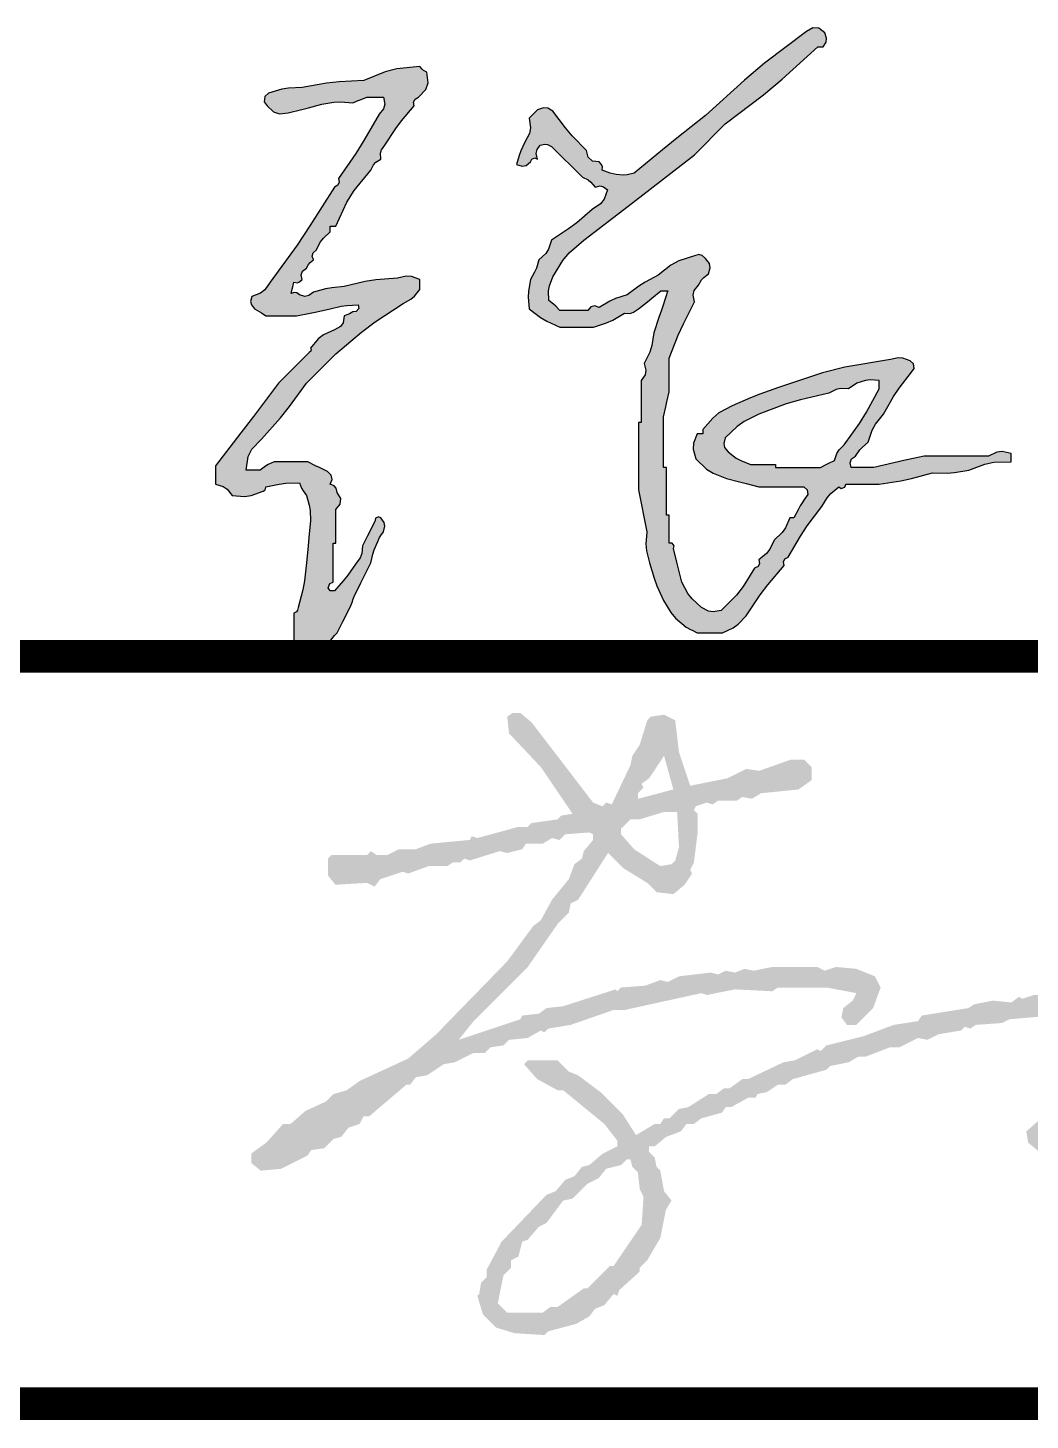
# Model space of a CAD drawing. Extents: x 1247970 to 1725648, y 860327 to 1277876.
# Drawn here: x 1380765 to 1381839, y 1124102 to 1125592 of the extents above; entities that cross this region are included whole.
import ezdxf

# ---------------------------------------------------------------- set-up
doc = ezdxf.new("R2010")
doc.units = 0
doc.header["$LTSCALE"] = 1000
doc.header["$MEASUREMENT"] = 0
doc.layers.get('0').update_dxf_attribs({"color": 254})
doc.layers.add('图框', color=140, linetype='Continuous')
doc.layers.add('电子签名-唐浩然', color=7, linetype='Continuous')

# ---------------------------------------------------------------- blocks, each defined once
blk = doc.blocks.new('A$C6F8E5CEB')
h = blk.add_hatch(color=256)
h.dxf.hatch_style = 1
h.paths.add_polyline_path([(1.3545, -0.884), (1.3726, -0.8528), (1.3827, -0.8377), (1.4045, -0.809), (1.4092, -0.8024), (1.4082, -0.7942), (1.402, -0.789), (1.3888, -0.7843), (1.3808, -0.7837), (1.367, -0.7865), (1.2857, -0.8005), (1.2453, -0.8106), (1.1669, -0.8365), (1.1336, -0.8485), (1.117, -0.855), (1.0844, -0.869), (1.0607, -0.8819), (1.0495, -0.891), (1.0319, -0.9115), (1.0319, -0.9145), (1.0319, -0.916), (1.0319, -0.919), (1.0279, -0.919), (1.0259, -0.919), (1.0219, -0.919), (1.0155, -0.9358), (1.0149, -0.9466), (1.0194, -0.964), (1.0382, -0.9821), (1.0501, -0.9896), (1.0744, -0.999), (1.0975, -1.0048), (1.109, -1.0078), (1.1319, -1.014), (1.1639, -1.014), (1.18, -1.014), (1.212, -1.014), (1.2181, -1.0192), (1.2192, -1.0275), (1.2145, -1.034), (1.2059, -1.0477), (1.2019, -1.0547), (1.1945, -1.069), (1.1915, -1.069), (1.19, -1.069), (1.187, -1.069), (1.1793, -1.0869), (1.1733, -1.0955), (1.1594, -1.109), (1.1516, -1.125), (1.1456, -1.1326), (1.1319, -1.1441), (1.1331, -1.1507), (1.1304, -1.156), (1.1244, -1.1591), (1.1042, -1.1917), (1.0918, -1.2071), (1.0644, -1.2341), (1.0505, -1.2366), (1.0421, -1.2354), (1.0294, -1.2291), (1.0126, -1.2136), (1.0052, -1.2041), (0.9944, -1.1841), (0.9884, -1.1601), (0.9854, -1.1481), (0.9794, -1.124), (0.9808, -1.1192), (0.9769, -1.1141), (0.9719, -1.114), (0.9719, -1.094), (0.9719, -1.084), (0.9719, -1.064), (0.9699, -1.064), (0.9689, -1.064), (0.9669, -1.064), (0.9669, -1.03), (0.9669, -1.013), (0.9669, -0.979), (0.9649, -0.979), (0.9639, -0.979), (0.9619, -0.979), (0.9619, -0.943), (0.9619, -0.925), (0.9619, -0.889), (0.9659, -0.871), (0.9679, -0.862), (0.9719, -0.844), (0.9719, -0.82), (0.9719, -0.808), (0.9719, -0.784), (0.9881, -0.7432), (0.9971, -0.7231), (1.0169, -0.6839), (1.0146, -0.6718), (1.0167, -0.6636), (1.0244, -0.6539), (1.0296, -0.6446), (1.0334, -0.6403), (1.0419, -0.6339), (1.045, -0.6232), (1.0436, -0.6154), (1.0369, -0.6064), (1.0307, -0.601), (1.0249, -0.5995), (1.0169, -0.6014), (0.9888, -0.6106), (0.975, -0.618), (0.9519, -0.6364), (0.9289, -0.6488), (0.9178, -0.6558), (0.8969, -0.6714), (0.8759, -0.6779), (0.8656, -0.6826), (0.8469, -0.6939), (0.8392, -0.6908), (0.8321, -0.6926), (0.8269, -0.6989), (0.8069, -0.6989), (0.7969, -0.6989), (0.7768, -0.6989), (0.7693, -0.6915), (0.7653, -0.6879), (0.7568, -0.6814), (0.7565, -0.6642), (0.7581, -0.655), (0.7643, -0.6389), (0.7818, -0.6097), (0.7934, -0.596), (0.8194, -0.5739), (0.8985, -0.5131), (0.938, -0.4826), (1.0169, -0.4214), (1.0389, -0.3994), (1.0499, -0.3884), (1.0719, -0.3664), (1.1403, -0.3143), (1.1735, -0.2867), (1.237, -0.2288), (1.241, -0.2288), (1.243, -0.2288), (1.247, -0.2288), (1.2521, -0.2202), (1.2528, -0.2133), (1.2495, -0.2038), (1.2393, -0.1956), (1.2283, -0.1948), (1.217, -0.2013), (1.1423, -0.258), (1.1061, -0.2881), (1.0369, -0.3513), (0.9855, -0.3919), (0.96, -0.4124), (0.9094, -0.4539), (0.8968, -0.4572), (0.8898, -0.4578), (0.8769, -0.4564), (0.8667, -0.4542), (0.8616, -0.4526), (0.8519, -0.4489), (0.8526, -0.4426), (0.8512, -0.4385), (0.8469, -0.4339), (0.8349, -0.4325), (0.8271, -0.4256), (0.8244, -0.4139), (0.7988, -0.3873), (0.7867, -0.3732), (0.7643, -0.3438), (0.7549, -0.3381), (0.7472, -0.3374), (0.7368, -0.3413), (0.7308, -0.3473), (0.7278, -0.3503), (0.7218, -0.3563), (0.7242, -0.3735), (0.7224, -0.3836), (0.7143, -0.3989), (0.7071, -0.4144), (0.7041, -0.4225), (0.6993, -0.4389), (0.7092, -0.4416), (0.7163, -0.4402), (0.7243, -0.4339), (0.7266, -0.429), (0.7318, -0.4269), (0.7368, -0.4289), (0.7345, -0.4189), (0.7359, -0.4121), (0.7418, -0.4039), (0.7498, -0.4024), (0.7545, -0.403), (0.7618, -0.4064), (0.7839, -0.4284), (0.7949, -0.4394), (0.8169, -0.4614), (0.8272, -0.4662), (0.8322, -0.47), (0.8394, -0.4789), (0.8484, -0.4769), (0.8545, -0.4783), (0.8619, -0.4839), (0.8556, -0.5005), (0.8491, -0.5088), (0.8344, -0.5189), (0.8067, -0.5426), (0.7921, -0.5537), (0.7618, -0.5739), (0.7564, -0.5897), (0.7514, -0.5975), (0.7393, -0.6089), (0.7347, -0.6234), (0.7316, -0.6305), (0.7243, -0.6439), (0.7205, -0.6646), (0.7199, -0.6755), (0.7218, -0.6964), (0.7423, -0.7117), (0.7536, -0.7184), (0.7768, -0.7289), (0.8009, -0.7289), (0.8129, -0.7289), (0.8369, -0.7289), (0.8598, -0.7213), (0.871, -0.7162), (0.8919, -0.7039), (0.9023, -0.7043), (0.9083, -0.7024), (0.9169, -0.6964), (0.9329, -0.6834), (0.9409, -0.6769), (0.9569, -0.6639), (0.9619, -0.6639), (0.9644, -0.6639), (0.9694, -0.6639), (0.9684, -0.6669), (0.9679, -0.6684), (0.9669, -0.6714), (0.9579, -0.6984), (0.9534, -0.7119), (0.9444, -0.7389), (0.9407, -0.7617), (0.9371, -0.7732), (0.9269, -0.794), (0.9304, -0.8056), (0.929, -0.8141), (0.9219, -0.824), (0.9219, -0.854), (0.9219, -0.869), (0.9219, -0.899), (0.9199, -0.899), (0.9189, -0.899), (0.9169, -0.899), (0.9169, -0.947), (0.9169, -0.971), (0.9169, -1.019), (0.9228, -1.0491), (0.9258, -1.0641), (0.9319, -1.094), (0.9302, -1.1161), (0.9313, -1.1277), (0.9369, -1.1491), (0.9449, -1.1767), (0.9499, -1.1904), (0.9619, -1.2166), (0.9745, -1.238), (0.983, -1.248), (1.0019, -1.2641), (1.0099, -1.2681), (1.0139, -1.2701), (1.0219, -1.2741), (1.0399, -1.2741), (1.0489, -1.2741), (1.0669, -1.2741), (1.0858, -1.2653), (1.0948, -1.2589), (1.1094, -1.2441), (1.1343, -1.2065), (1.1479, -1.1884), (1.177, -1.1541), (1.1758, -1.1474), (1.1785, -1.1421), (1.1845, -1.139), (1.2062, -1.1016), (1.2183, -1.0835), (1.2445, -1.049), (1.254, -1.0333), (1.2604, -1.0259), (1.2745, -1.014), (1.279, -1.0169), (1.2857, -1.0142), (1.287, -1.009), (1.311, -1.009), (1.323, -1.009), (1.347, -1.009), (1.3853, -1.0028), (1.4044, -0.9987), (1.442, -0.989), (1.4681, -0.9893), (1.4813, -0.9883), (1.507, -0.984), (1.5356, -0.9731), (1.5515, -0.97), (1.5821, -0.969), (1.5821, -0.963), (1.5821, -0.96), (1.5821, -0.954), (1.5662, -0.9508), (1.5566, -0.952), (1.542, -0.959), (1.496, -0.959), (1.473, -0.959), (1.427, -0.959), (1.391, -0.9668), (1.373, -0.9708), (1.337, -0.979), (1.321, -0.979), (1.313, -0.979), (1.297, -0.979), (1.2949, -0.9707), (1.2975, -0.9639), (1.3045, -0.959), (1.3121, -0.9479), (1.3167, -0.9427), (1.327, -0.934), (1.3345, -0.9124), (1.3403, -0.9019)])
h.paths.add_polyline_path([(1.0931, -0.9061), (1.1056, -0.8972), (1.1319, -0.884), (1.1809, -0.8659), (1.2061, -0.8584), (1.257, -0.8465), (1.2697, -0.84), (1.2777, -0.8383), (1.292, -0.839), (1.298, -0.835), (1.301, -0.833), (1.307, -0.829), (1.3224, -0.8241), (1.3309, -0.823), (1.347, -0.824), (1.347, -0.83), (1.347, -0.833), (1.347, -0.839), (1.3244, -0.8804), (1.3118, -0.9006), (1.2845, -0.939), (1.2751, -0.948), (1.2712, -0.9542), (1.267, -0.9665), (1.257, -0.9715), (1.252, -0.974), (1.242, -0.979), (1.21, -0.979), (1.194, -0.979), (1.1619, -0.979), (1.1619, -0.977), (1.1619, -0.976), (1.1619, -0.974), (1.1439, -0.974), (1.1349, -0.974), (1.1169, -0.974), (1.1, -0.967), (1.0917, -0.9624), (1.0769, -0.9515), (1.0707, -0.9434), (1.0693, -0.9364), (1.0719, -0.9265)], flags=16)
h = blk.add_hatch(color=256)
h.dxf.hatch_style = 1
h.paths.add_polyline_path([(0.3197, -1.3064), (0.3342, -1.3091), (0.3529, -1.3018), (0.3621, -1.2949), (0.3742, -1.2791), (0.3762, -1.2771), (0.3772, -1.2761), (0.3792, -1.2741), (0.3892, -1.2541), (0.3943, -1.2441), (0.4043, -1.2241), (0.4063, -1.2181), (0.4073, -1.2151), (0.4093, -1.2091), (0.4213, -1.1851), (0.4273, -1.1731), (0.4393, -1.1491), (0.4427, -1.1336), (0.4452, -1.1259), (0.4518, -1.1115), (0.4547, -1.104), (0.4568, -1.1004), (0.4618, -1.094), (0.4641, -1.0841), (0.4628, -1.0773), (0.4568, -1.069), (0.4527, -1.0671), (0.4477, -1.0697), (0.4468, -1.074), (0.4378, -1.092), (0.4333, -1.101), (0.4243, -1.119), (0.4229, -1.1329), (0.4201, -1.1404), (0.4118, -1.1516), (0.3979, -1.1714), (0.3904, -1.181), (0.3742, -1.1991), (0.3712, -1.1991), (0.3697, -1.1991), (0.3667, -1.1991), (0.3633, -1.1938), (0.3658, -1.1862), (0.3717, -1.1841), (0.3717, -1.1561), (0.3717, -1.1421), (0.3717, -1.114), (0.3737, -1.114), (0.3747, -1.114), (0.3767, -1.114), (0.3767, -1.09), (0.3767, -1.078), (0.3767, -1.054), (0.3846, -1.0449), (0.3855, -1.0343), (0.3792, -1.024), (0.3774, -1.0164), (0.3739, -1.0122), (0.3667, -1.009), (0.37, -1.0004), (0.3684, -0.9929), (0.3617, -0.9865), (0.3477, -0.9795), (0.3407, -0.976), (0.3267, -0.969), (0.3027, -0.969), (0.2907, -0.969), (0.2667, -0.969), (0.2562, -0.9741), (0.2511, -0.9771), (0.2417, -0.984), (0.2317, -0.984), (0.2267, -0.984), (0.2167, -0.984), (0.2203, -0.9597), (0.2269, -0.9465), (0.2442, -0.929), (0.278, -0.8905), (0.2941, -0.8704), (0.3242, -0.829), (0.3452, -0.808), (0.3557, -0.7975), (0.3767, -0.7765), (0.4226, -0.7377), (0.4468, -0.7196), (0.4968, -0.6864), (0.5105, -0.679), (0.517, -0.6736), (0.5268, -0.6614), (0.5268, -0.6544), (0.5268, -0.6509), (0.5268, -0.6439), (0.5116, -0.6387), (0.5025, -0.6381), (0.4868, -0.6414), (0.4484, -0.6445), (0.4292, -0.6475), (0.3918, -0.6564), (0.3695, -0.6588), (0.3584, -0.6608), (0.3367, -0.6664), (0.3286, -0.6725), (0.3216, -0.6739), (0.3117, -0.6714), (0.3068, -0.6679), (0.3025, -0.6671), (0.2967, -0.6689), (0.2987, -0.6609), (0.2997, -0.6569), (0.3017, -0.6489), (0.308, -0.6496), (0.3121, -0.6483), (0.3167, -0.6439), (0.3146, -0.6356), (0.3172, -0.6288), (0.3242, -0.6239), (0.3279, -0.617), (0.3306, -0.6138), (0.3367, -0.6089), (0.3343, -0.602), (0.3361, -0.596), (0.3417, -0.5914), (0.3492, -0.5768), (0.3545, -0.5699), (0.3667, -0.5589), (0.3667, -0.5549), (0.3667, -0.5529), (0.3667, -0.5489), (0.3707, -0.5489), (0.3727, -0.5489), (0.3767, -0.5489), (0.3962, -0.5059), (0.4092, -0.4852), (0.4393, -0.4489), (0.444, -0.4394), (0.448, -0.4348), (0.4568, -0.4289), (0.4564, -0.4184), (0.4583, -0.4124), (0.4643, -0.4039), (0.4836, -0.3747), (0.4942, -0.3606), (0.5168, -0.3338), (0.5156, -0.3272), (0.5183, -0.3219), (0.5243, -0.3188), (0.5372, -0.305), (0.5413, -0.2927), (0.5393, -0.2738), (0.5335, -0.2711), (0.5307, -0.2689), (0.5268, -0.2638), (0.4858, -0.2683), (0.465, -0.2735), (0.4268, -0.2888), (0.3825, -0.2911), (0.3603, -0.2936), (0.3167, -0.3013), (0.2924, -0.3024), (0.2801, -0.3045), (0.2567, -0.3113), (0.2497, -0.3171), (0.2487, -0.3267), (0.2542, -0.3338), (0.2655, -0.345), (0.2761, -0.3485), (0.2917, -0.3463), (0.3158, -0.3405), (0.3278, -0.3375), (0.3517, -0.3313), (0.3734, -0.3274), (0.3848, -0.3269), (0.4068, -0.3288), (0.4168, -0.3248), (0.4218, -0.3228), (0.4318, -0.3188), (0.4438, -0.3188), (0.4498, -0.3188), (0.4618, -0.3188), (0.4641, -0.331), (0.462, -0.3392), (0.4543, -0.3488), (0.4267, -0.3958), (0.4122, -0.4188), (0.3817, -0.4639), (0.3829, -0.4705), (0.3802, -0.4758), (0.3742, -0.4789), (0.3304, -0.5483), (0.3074, -0.5824), (0.2592, -0.6489), (0.2499, -0.6624), (0.2422, -0.6684), (0.2267, -0.6739), (0.2245, -0.6829), (0.2259, -0.6893), (0.2317, -0.6964), (0.2401, -0.7007), (0.2442, -0.7032), (0.2517, -0.7089), (0.2737, -0.7089), (0.2847, -0.7089), (0.3067, -0.7089), (0.3307, -0.7039), (0.3427, -0.7014), (0.3667, -0.6964), (0.3864, -0.6917), (0.3966, -0.6901), (0.4168, -0.6889), (0.4175, -0.6953), (0.4131, -0.7008), (0.4068, -0.7014), (0.401, -0.7049), (0.398, -0.7064), (0.3918, -0.7089), (0.3897, -0.721), (0.3848, -0.7279), (0.3742, -0.7339), (0.3546, -0.7426), (0.3452, -0.7498), (0.3317, -0.7665), (0.3326, -0.7695), (0.3318, -0.772), (0.3292, -0.774), (0.3072, -0.796), (0.2962, -0.807), (0.2742, -0.829), (0.2295, -0.8882), (0.207, -0.9177), (0.1617, -0.9765), (0.1617, -0.9895), (0.1617, -0.996), (0.1617, -1.009), (0.1756, -1.0129), (0.1828, -1.0177), (0.1917, -1.029), (0.2138, -1.0307), (0.2258, -1.029), (0.2467, -1.0215), (0.2498, -1.0197), (0.2512, -1.0176), (0.2517, -1.014), (0.2754, -1.0089), (0.2876, -1.0074), (0.3117, -1.0065), (0.3156, -1.016), (0.3182, -1.0207), (0.3242, -1.029), (0.3291, -1.0466), (0.3307, -1.0558), (0.3317, -1.074), (0.3287, -1.104), (0.3272, -1.119), (0.3242, -1.1491), (0.3206, -1.1814), (0.3176, -1.1976), (0.3092, -1.2291), (0.3083, -1.234), (0.3062, -1.2368), (0.3017, -1.2391), (0.3017, -1.2601), (0.3017, -1.2706), (0.3017, -1.2916), (0.312, -1.3022)])
for p, q in [((1.2283, -0.1948), (1.217, -0.2013)), ((1.2393, -0.1956), (1.2283, -0.1948)), ((1.2495, -0.2038), (1.2393, -0.1956)), ((1.217, -0.2013), (1.1423, -0.258)), ((1.247, -0.2288), (1.2521, -0.2202)), ((1.2528, -0.2133), (1.2495, -0.2038)), ((1.2521, -0.2202), (1.2528, -0.2133)), ((1.1735, -0.2867), (1.237, -0.2288)), ((1.237, -0.2288), (1.241, -0.2288)), ((1.241, -0.2288), (1.243, -0.2288)), ((1.243, -0.2288), (1.247, -0.2288)), ((0.4858, -0.2683), (0.465, -0.2735)), ((0.5268, -0.2638), (0.4858, -0.2683)), ((0.5307, -0.2689), (0.5268, -0.2638)), ((0.5335, -0.2711), (0.5307, -0.2689)), ((0.5393, -0.2738), (0.5335, -0.2711)), ((1.1423, -0.258), (1.1061, -0.2881)), ((0.3603, -0.2936), (0.3167, -0.3013)), ((0.3825, -0.2911), (0.3603, -0.2936)), ((0.4268, -0.2888), (0.3825, -0.2911)), ((0.465, -0.2735), (0.4268, -0.2888)), ((0.5372, -0.305), (0.5413, -0.2927)), ((0.5413, -0.2927), (0.5393, -0.2738)), ((1.1061, -0.2881), (1.0369, -0.3513)), ((1.1403, -0.3143), (1.1735, -0.2867)), ((0.2497, -0.3171), (0.2487, -0.3267)), ((0.2567, -0.3113), (0.2497, -0.3171)), ((0.2801, -0.3045), (0.2567, -0.3113)), ((0.2924, -0.3024), (0.2801, -0.3045)), ((0.3167, -0.3013), (0.2924, -0.3024)), ((0.4168, -0.3248), (0.4218, -0.3228)), ((0.4218, -0.3228), (0.4318, -0.3188)), ((0.4318, -0.3188), (0.4438, -0.3188)), ((0.4438, -0.3188), (0.4498, -0.3188)), ((0.4498, -0.3188), (0.4618, -0.3188)), ((0.4618, -0.3188), (0.4641, -0.331)), ((0.5156, -0.3272), (0.5183, -0.3219)), ((0.5183, -0.3219), (0.5243, -0.3188)), ((0.5243, -0.3188), (0.5372, -0.305)), ((1.0719, -0.3664), (1.1403, -0.3143)), ((0.2487, -0.3267), (0.2542, -0.3338)), ((0.2542, -0.3338), (0.2655, -0.345)), ((0.2655, -0.345), (0.2761, -0.3485)), ((0.2761, -0.3485), (0.2917, -0.3463)), ((0.2917, -0.3463), (0.3158, -0.3405)), ((0.3158, -0.3405), (0.3278, -0.3375)), ((0.3278, -0.3375), (0.3517, -0.3313)), ((0.3517, -0.3313), (0.3734, -0.3274)), ((0.3734, -0.3274), (0.3848, -0.3269)), ((0.3848, -0.3269), (0.4068, -0.3288)), ((0.4068, -0.3288), (0.4168, -0.3248)), ((0.462, -0.3392), (0.4543, -0.3488)), ((0.4641, -0.331), (0.462, -0.3392)), ((0.4942, -0.3606), (0.5168, -0.3338)), ((0.5168, -0.3338), (0.5156, -0.3272)), ((0.7308, -0.3473), (0.7278, -0.3503)), ((0.7368, -0.3413), (0.7308, -0.3473)), ((0.7472, -0.3374), (0.7368, -0.3413)), ((0.7549, -0.3381), (0.7472, -0.3374)), ((0.7643, -0.3438), (0.7549, -0.3381)), ((0.7867, -0.3732), (0.7643, -0.3438)), ((0.4543, -0.3488), (0.4267, -0.3958)), ((0.4836, -0.3747), (0.4942, -0.3606)), ((0.7278, -0.3503), (0.7218, -0.3563)), ((0.7218, -0.3563), (0.7242, -0.3735)), ((1.0369, -0.3513), (0.9855, -0.3919)), ((1.0499, -0.3884), (1.0719, -0.3664)), ((0.4267, -0.3958), (0.4122, -0.4188)), ((0.4643, -0.4039), (0.4836, -0.3747)), ((0.7224, -0.3836), (0.7143, -0.3989)), ((0.7242, -0.3735), (0.7224, -0.3836)), ((0.7988, -0.3873), (0.7867, -0.3732)), ((0.8244, -0.4139), (0.7988, -0.3873)), ((0.9855, -0.3919), (0.96, -0.4124)), ((1.0389, -0.3994), (1.0499, -0.3884)), ((0.4122, -0.4188), (0.3817, -0.4639)), ((0.4564, -0.4184), (0.4583, -0.4124)), ((0.4568, -0.4289), (0.4564, -0.4184)), ((0.4583, -0.4124), (0.4643, -0.4039)), ((0.7071, -0.4144), (0.7041, -0.4225)), ((0.7143, -0.3989), (0.7071, -0.4144)), ((0.7345, -0.4189), (0.7359, -0.4121)), ((0.7368, -0.4289), (0.7345, -0.4189)), ((0.7359, -0.4121), (0.7418, -0.4039)), ((0.7418, -0.4039), (0.7498, -0.4024)), ((0.7498, -0.4024), (0.7545, -0.403)), ((0.7545, -0.403), (0.7618, -0.4064)), ((0.7618, -0.4064), (0.7839, -0.4284)), ((0.8271, -0.4256), (0.8244, -0.4139)), ((0.96, -0.4124), (0.9094, -0.4539)), ((0.938, -0.4826), (1.0169, -0.4214)), ((1.0169, -0.4214), (1.0389, -0.3994)), ((0.4393, -0.4489), (0.444, -0.4394)), ((0.444, -0.4394), (0.448, -0.4348)), ((0.448, -0.4348), (0.4568, -0.4289)), ((0.7041, -0.4225), (0.6993, -0.4389)), ((0.6993, -0.4389), (0.7092, -0.4416)), ((0.7092, -0.4416), (0.7163, -0.4402)), ((0.7163, -0.4402), (0.7243, -0.4339)), ((0.7243, -0.4339), (0.7266, -0.429)), ((0.7266, -0.429), (0.7318, -0.4269)), ((0.7318, -0.4269), (0.7368, -0.4289)), ((0.7839, -0.4284), (0.7949, -0.4394)), ((0.7949, -0.4394), (0.8169, -0.4614)), ((0.8349, -0.4325), (0.8271, -0.4256)), ((0.8469, -0.4339), (0.8349, -0.4325)), ((0.8512, -0.4385), (0.8469, -0.4339)), ((0.8526, -0.4426), (0.8512, -0.4385)), ((0.8519, -0.4489), (0.8526, -0.4426)), ((0.3829, -0.4705), (0.3802, -0.4758)), ((0.3817, -0.4639), (0.3829, -0.4705)), ((0.4092, -0.4852), (0.4393, -0.4489)), ((0.8169, -0.4614), (0.8272, -0.4662)), ((0.8272, -0.4662), (0.8322, -0.47)), ((0.8322, -0.47), (0.8394, -0.4789)), ((0.8616, -0.4526), (0.8519, -0.4489)), ((0.8667, -0.4542), (0.8616, -0.4526)), ((0.8769, -0.4564), (0.8667, -0.4542)), ((0.8898, -0.4578), (0.8769, -0.4564)), ((0.8968, -0.4572), (0.8898, -0.4578)), ((0.9094, -0.4539), (0.8968, -0.4572)), ((0.3742, -0.4789), (0.3304, -0.5483)), ((0.3802, -0.4758), (0.3742, -0.4789)), ((0.3962, -0.5059), (0.4092, -0.4852)), ((0.8394, -0.4789), (0.8484, -0.4769)), ((0.8484, -0.4769), (0.8545, -0.4783)), ((0.8545, -0.4783), (0.8619, -0.4839)), ((0.8619, -0.4839), (0.8556, -0.5005)), ((0.8985, -0.5131), (0.938, -0.4826)), ((0.3767, -0.5489), (0.3962, -0.5059)), ((0.8344, -0.5189), (0.8067, -0.5426)), ((0.8194, -0.5739), (0.8985, -0.5131)), ((0.8491, -0.5088), (0.8344, -0.5189)), ((0.8556, -0.5005), (0.8491, -0.5088)), ((0.8067, -0.5426), (0.7921, -0.5537)), ((0.3304, -0.5483), (0.3074, -0.5824)), ((0.3492, -0.5768), (0.3545, -0.5699)), ((0.3545, -0.5699), (0.3667, -0.5589)), ((0.3667, -0.5529), (0.3667, -0.5489)), ((0.3667, -0.5489), (0.3707, -0.5489)), ((0.3667, -0.5549), (0.3667, -0.5529)), ((0.3667, -0.5589), (0.3667, -0.5549)), ((0.3707, -0.5489), (0.3727, -0.5489)), ((0.3727, -0.5489), (0.3767, -0.5489)), ((0.7921, -0.5537), (0.7618, -0.5739)), ((0.3074, -0.5824), (0.2592, -0.6489)), ((0.3343, -0.602), (0.3361, -0.596)), ((0.3361, -0.596), (0.3417, -0.5914)), ((0.3417, -0.5914), (0.3492, -0.5768)), ((0.7564, -0.5897), (0.7514, -0.5975)), ((0.7618, -0.5739), (0.7564, -0.5897)), ((0.7818, -0.6097), (0.7934, -0.596)), ((0.7934, -0.596), (0.8194, -0.5739)), ((0.3242, -0.6239), (0.3279, -0.617)), ((0.3279, -0.617), (0.3306, -0.6138)), ((0.3306, -0.6138), (0.3367, -0.6089)), ((0.3367, -0.6089), (0.3343, -0.602)), ((0.7393, -0.6089), (0.7347, -0.6234)), ((0.7514, -0.5975), (0.7393, -0.6089)), ((0.7643, -0.6389), (0.7818, -0.6097)), ((0.975, -0.618), (0.9519, -0.6364)), ((0.9888, -0.6106), (0.975, -0.618)), ((1.0169, -0.6014), (0.9888, -0.6106)), ((1.0249, -0.5995), (1.0169, -0.6014)), ((1.0307, -0.601), (1.0249, -0.5995)), ((1.0369, -0.6064), (1.0307, -0.601)), ((1.0436, -0.6154), (1.0369, -0.6064)), ((1.045, -0.6232), (1.0436, -0.6154)), ((0.3121, -0.6483), (0.3167, -0.6439)), ((0.3146, -0.6356), (0.3172, -0.6288)), ((0.3167, -0.6439), (0.3146, -0.6356)), ((0.3172, -0.6288), (0.3242, -0.6239)), ((0.4484, -0.6445), (0.4292, -0.6475)), ((0.4868, -0.6414), (0.4484, -0.6445)), ((0.5025, -0.6381), (0.4868, -0.6414)), ((0.5116, -0.6387), (0.5025, -0.6381)), ((0.5268, -0.6439), (0.5116, -0.6387)), ((0.5268, -0.6509), (0.5268, -0.6439)), ((0.7243, -0.6439), (0.7205, -0.6646)), ((0.7316, -0.6305), (0.7243, -0.6439)), ((0.7347, -0.6234), (0.7316, -0.6305)), ((0.7581, -0.655), (0.7643, -0.6389)), ((0.9519, -0.6364), (0.9289, -0.6488)), ((1.0244, -0.6539), (1.0296, -0.6446)), ((1.0296, -0.6446), (1.0334, -0.6403)), ((1.0334, -0.6403), (1.0419, -0.6339)), ((1.0419, -0.6339), (1.045, -0.6232)), ((0.2422, -0.6684), (0.2267, -0.6739)), ((0.2499, -0.6624), (0.2422, -0.6684)), ((0.2592, -0.6489), (0.2499, -0.6624)), ((0.2967, -0.6689), (0.2987, -0.6609)), ((0.3025, -0.6671), (0.2967, -0.6689)), ((0.2987, -0.6609), (0.2997, -0.6569)), ((0.2997, -0.6569), (0.3017, -0.6489)), ((0.3017, -0.6489), (0.308, -0.6496)), ((0.3068, -0.6679), (0.3025, -0.6671)), ((0.3117, -0.6714), (0.3068, -0.6679)), ((0.308, -0.6496), (0.3121, -0.6483)), ((0.3367, -0.6664), (0.3286, -0.6725)), ((0.3584, -0.6608), (0.3367, -0.6664)), ((0.3695, -0.6588), (0.3584, -0.6608)), ((0.3918, -0.6564), (0.3695, -0.6588)), ((0.4292, -0.6475), (0.3918, -0.6564)), ((0.517, -0.6736), (0.5268, -0.6614)), ((0.5268, -0.6544), (0.5268, -0.6509)), ((0.5268, -0.6614), (0.5268, -0.6544)), ((0.7205, -0.6646), (0.7199, -0.6755)), ((0.7565, -0.6642), (0.7581, -0.655)), ((0.7568, -0.6814), (0.7565, -0.6642)), ((0.9178, -0.6558), (0.8969, -0.6714)), ((0.9289, -0.6488), (0.9178, -0.6558)), ((0.9409, -0.6769), (0.9569, -0.6639)), ((0.9569, -0.6639), (0.9619, -0.6639)), ((0.9619, -0.6639), (0.9644, -0.6639)), ((0.9644, -0.6639), (0.9694, -0.6639)), ((0.9679, -0.6684), (0.9669, -0.6714)), ((0.9684, -0.6669), (0.9679, -0.6684)), ((0.9694, -0.6639), (0.9684, -0.6669)), ((1.0146, -0.6718), (1.0167, -0.6636)), ((1.0167, -0.6636), (1.0244, -0.6539)), ((0.2267, -0.6739), (0.2245, -0.6829)), ((0.2245, -0.6829), (0.2259, -0.6893)), ((0.2259, -0.6893), (0.2317, -0.6964)), ((0.3216, -0.6739), (0.3117, -0.6714)), ((0.3286, -0.6725), (0.3216, -0.6739)), ((0.3667, -0.6964), (0.3864, -0.6917)), ((0.3864, -0.6917), (0.3966, -0.6901)), ((0.3966, -0.6901), (0.4168, -0.6889)), ((0.4175, -0.6953), (0.4131, -0.7008)), ((0.4168, -0.6889), (0.4175, -0.6953)), ((0.4468, -0.7196), (0.4968, -0.6864)), ((0.4968, -0.6864), (0.5105, -0.679)), ((0.5105, -0.679), (0.517, -0.6736)), ((0.7199, -0.6755), (0.7218, -0.6964)), ((0.7653, -0.6879), (0.7568, -0.6814)), ((0.7693, -0.6915), (0.7653, -0.6879)), ((0.7768, -0.6989), (0.7693, -0.6915)), ((0.8321, -0.6926), (0.8269, -0.6989)), ((0.8392, -0.6908), (0.8321, -0.6926)), ((0.8469, -0.6939), (0.8392, -0.6908)), ((0.8656, -0.6826), (0.8469, -0.6939)), ((0.8759, -0.6779), (0.8656, -0.6826)), ((0.8969, -0.6714), (0.8759, -0.6779)), ((0.9169, -0.6964), (0.9329, -0.6834)), ((0.9329, -0.6834), (0.9409, -0.6769)), ((0.9669, -0.6714), (0.9579, -0.6984)), ((0.9971, -0.7231), (1.0169, -0.6839)), ((1.0169, -0.6839), (1.0146, -0.6718)), ((0.2317, -0.6964), (0.2401, -0.7007)), ((0.2401, -0.7007), (0.2442, -0.7032)), ((0.2442, -0.7032), (0.2517, -0.7089)), ((0.2517, -0.7089), (0.2737, -0.7089)), ((0.2737, -0.7089), (0.2847, -0.7089)), ((0.2847, -0.7089), (0.3067, -0.7089)), ((0.3067, -0.7089), (0.3307, -0.7039)), ((0.3307, -0.7039), (0.3427, -0.7014)), ((0.3427, -0.7014), (0.3667, -0.6964)), ((0.3918, -0.7089), (0.3897, -0.721)), ((0.398, -0.7064), (0.3918, -0.7089)), ((0.401, -0.7049), (0.398, -0.7064)), ((0.4068, -0.7014), (0.401, -0.7049)), ((0.4131, -0.7008), (0.4068, -0.7014)), ((0.4226, -0.7377), (0.4468, -0.7196)), ((0.7218, -0.6964), (0.7423, -0.7117)), ((0.7423, -0.7117), (0.7536, -0.7184)), ((0.7536, -0.7184), (0.7768, -0.7289)), ((0.7969, -0.6989), (0.7768, -0.6989)), ((0.8069, -0.6989), (0.7969, -0.6989)), ((0.8269, -0.6989), (0.8069, -0.6989)), ((0.8598, -0.7213), (0.871, -0.7162)), ((0.871, -0.7162), (0.8919, -0.7039)), ((0.8919, -0.7039), (0.9023, -0.7043)), ((0.9023, -0.7043), (0.9083, -0.7024)), ((0.9083, -0.7024), (0.9169, -0.6964)), ((0.9534, -0.7119), (0.9444, -0.7389)), ((0.9579, -0.6984), (0.9534, -0.7119)), ((0.3546, -0.7426), (0.3452, -0.7498)), ((0.3742, -0.7339), (0.3546, -0.7426)), ((0.3848, -0.7279), (0.3742, -0.7339)), ((0.3767, -0.7765), (0.4226, -0.7377)), ((0.3897, -0.721), (0.3848, -0.7279)), ((0.7768, -0.7289), (0.8009, -0.7289)), ((0.8009, -0.7289), (0.8129, -0.7289)), ((0.8129, -0.7289), (0.8369, -0.7289)), ((0.8369, -0.7289), (0.8598, -0.7213)), ((0.9444, -0.7389), (0.9407, -0.7617)), ((0.9719, -0.784), (0.9881, -0.7432)), ((0.9881, -0.7432), (0.9971, -0.7231)), ((0.3452, -0.7498), (0.3317, -0.7665)), ((0.3317, -0.7665), (0.3326, -0.7695)), ((0.3326, -0.7695), (0.3318, -0.772)), ((0.9407, -0.7617), (0.9371, -0.7732)), ((0.3292, -0.774), (0.3072, -0.796)), ((0.3318, -0.772), (0.3292, -0.774)), ((0.3557, -0.7975), (0.3767, -0.7765)), ((0.9371, -0.7732), (0.9269, -0.794)), ((0.9269, -0.794), (0.9304, -0.8056)), ((0.9719, -0.808), (0.9719, -0.784)), ((1.367, -0.7865), (1.2857, -0.8005)), ((1.3808, -0.7837), (1.367, -0.7865)), ((1.3888, -0.7843), (1.3808, -0.7837)), ((1.402, -0.789), (1.3888, -0.7843)), ((1.4082, -0.7942), (1.402, -0.789)), ((1.4092, -0.8024), (1.4082, -0.7942)), ((0.2962, -0.807), (0.2742, -0.829)), ((0.3072, -0.796), (0.2962, -0.807)), ((0.3242, -0.829), (0.3452, -0.808)), ((0.3452, -0.808), (0.3557, -0.7975)), ((0.929, -0.8141), (0.9219, -0.824)), ((0.9304, -0.8056), (0.929, -0.8141)), ((0.9719, -0.82), (0.9719, -0.808)), ((1.2453, -0.8106), (1.1669, -0.8365)), ((1.2857, -0.8005), (1.2453, -0.8106)), ((1.3827, -0.8377), (1.4045, -0.809)), ((1.4045, -0.809), (1.4092, -0.8024)), ((0.2742, -0.829), (0.2295, -0.8882)), ((0.2941, -0.8704), (0.3242, -0.829)), ((0.9219, -0.824), (0.9219, -0.854)), ((0.9679, -0.862), (0.9719, -0.844)), ((0.9719, -0.844), (0.9719, -0.82)), ((1.1669, -0.8365), (1.1336, -0.8485)), ((1.2697, -0.84), (1.257, -0.8465)), ((1.2777, -0.8383), (1.2697, -0.84)), ((1.292, -0.839), (1.2777, -0.8383)), ((1.298, -0.835), (1.292, -0.839)), ((1.301, -0.833), (1.298, -0.835)), ((1.307, -0.829), (1.301, -0.833)), ((1.3224, -0.8241), (1.307, -0.829)), ((1.3309, -0.823), (1.3224, -0.8241)), ((1.3244, -0.8804), (1.347, -0.839)), ((1.347, -0.824), (1.3309, -0.823)), ((1.347, -0.83), (1.347, -0.824)), ((1.347, -0.833), (1.347, -0.83)), ((1.347, -0.839), (1.347, -0.833)), ((1.3726, -0.8528), (1.3827, -0.8377)), ((0.9219, -0.854), (0.9219, -0.869)), ((0.9219, -0.869), (0.9219, -0.899)), ((0.9659, -0.871), (0.9679, -0.862)), ((1.0844, -0.869), (1.0607, -0.8819)), ((1.117, -0.855), (1.0844, -0.869)), ((1.1336, -0.8485), (1.117, -0.855)), ((1.1809, -0.8659), (1.1319, -0.884)), ((1.2061, -0.8584), (1.1809, -0.8659)), ((1.257, -0.8465), (1.2061, -0.8584)), ((1.3545, -0.884), (1.3726, -0.8528)), ((0.2295, -0.8882), (0.207, -0.9177)), ((0.2442, -0.929), (0.278, -0.8905)), ((0.278, -0.8905), (0.2941, -0.8704)), ((0.9619, -0.889), (0.9659, -0.871)), ((0.9619, -0.925), (0.9619, -0.889)), ((1.0495, -0.891), (1.0319, -0.9115)), ((1.0607, -0.8819), (1.0495, -0.891)), ((1.1319, -0.884), (1.1056, -0.8972)), ((1.3118, -0.9006), (1.3244, -0.8804)), ((1.3403, -0.9019), (1.3545, -0.884)), ((0.207, -0.9177), (0.1617, -0.9765)), ((0.9189, -0.899), (0.9169, -0.899)), ((0.9169, -0.899), (0.9169, -0.947)), ((0.9199, -0.899), (0.9189, -0.899)), ((0.9219, -0.899), (0.9199, -0.899)), ((1.0219, -0.919), (1.0155, -0.9358)), ((1.0259, -0.919), (1.0219, -0.919)), ((1.0279, -0.919), (1.0259, -0.919)), ((1.0319, -0.919), (1.0279, -0.919)), ((1.0319, -0.9115), (1.0319, -0.9145)), ((1.0319, -0.9145), (1.0319, -0.916)), ((1.0319, -0.916), (1.0319, -0.919)), ((1.0931, -0.9061), (1.0719, -0.9265)), ((1.1056, -0.8972), (1.0931, -0.9061)), ((1.2845, -0.939), (1.3118, -0.9006)), ((1.327, -0.934), (1.3345, -0.9124)), ((1.3345, -0.9124), (1.3403, -0.9019)), ((0.2269, -0.9465), (0.2442, -0.929)), ((0.9619, -0.943), (0.9619, -0.925)), ((0.9619, -0.979), (0.9619, -0.943)), ((1.0155, -0.9358), (1.0149, -0.9466)), ((1.0719, -0.9265), (1.0693, -0.9364)), ((1.0693, -0.9364), (1.0707, -0.9434)), ((1.0707, -0.9434), (1.0769, -0.9515)), ((1.2751, -0.948), (1.2845, -0.939)), ((1.3121, -0.9479), (1.3167, -0.9427)), ((1.3167, -0.9427), (1.327, -0.934)), ((0.2167, -0.984), (0.2203, -0.9597)), ((0.2203, -0.9597), (0.2269, -0.9465)), ((0.9169, -0.947), (0.9169, -0.971)), ((1.0149, -0.9466), (1.0194, -0.964)), ((1.0194, -0.964), (1.0382, -0.9821)), ((1.0769, -0.9515), (1.0917, -0.9624)), ((1.0917, -0.9624), (1.1, -0.967)), ((1.1, -0.967), (1.1169, -0.974)), ((1.257, -0.9715), (1.267, -0.9665)), ((1.267, -0.9665), (1.2712, -0.9542)), ((1.2712, -0.9542), (1.2751, -0.948)), ((1.2949, -0.9707), (1.2975, -0.9639)), ((1.2975, -0.9639), (1.3045, -0.959)), ((1.3045, -0.959), (1.3121, -0.9479)), ((1.391, -0.9668), (1.373, -0.9708)), ((1.427, -0.959), (1.391, -0.9668)), ((1.473, -0.959), (1.427, -0.959)), ((1.496, -0.959), (1.473, -0.959)), ((1.542, -0.959), (1.496, -0.959)), ((1.5566, -0.952), (1.542, -0.959)), ((1.5662, -0.9508), (1.5566, -0.952)), ((1.5821, -0.954), (1.5662, -0.9508)), ((1.5821, -0.96), (1.5821, -0.954)), ((1.5821, -0.963), (1.5821, -0.96)), ((1.5821, -0.969), (1.5821, -0.963)), ((0.1617, -0.9765), (0.1617, -0.9895)), ((0.1617, -0.9895), (0.1617, -0.996)), ((0.2267, -0.984), (0.2167, -0.984)), ((0.2317, -0.984), (0.2267, -0.984)), ((0.2417, -0.984), (0.2317, -0.984)), ((0.2511, -0.9771), (0.2417, -0.984)), ((0.2562, -0.9741), (0.2511, -0.9771)), ((0.2667, -0.969), (0.2562, -0.9741)), ((0.2907, -0.969), (0.2667, -0.969)), ((0.3027, -0.969), (0.2907, -0.969)), ((0.3267, -0.969), (0.3027, -0.969)), ((0.3407, -0.976), (0.3267, -0.969)), ((0.3477, -0.9795), (0.3407, -0.976)), ((0.3617, -0.9865), (0.3477, -0.9795)), ((0.3684, -0.9929), (0.3617, -0.9865)), ((0.37, -1.0004), (0.3684, -0.9929)), ((0.9169, -0.971), (0.9169, -1.019)), ((0.9639, -0.979), (0.9619, -0.979)), ((0.9649, -0.979), (0.9639, -0.979)), ((0.9669, -0.979), (0.9649, -0.979)), ((0.9669, -1.013), (0.9669, -0.979)), ((1.0382, -0.9821), (1.0501, -0.9896)), ((1.0501, -0.9896), (1.0744, -0.999)), ((1.1169, -0.974), (1.1349, -0.974)), ((1.1349, -0.974), (1.1439, -0.974)), ((1.1439, -0.974), (1.1619, -0.974)), ((1.1619, -0.974), (1.1619, -0.976)), ((1.1619, -0.976), (1.1619, -0.977)), ((1.1619, -0.977), (1.1619, -0.979)), ((1.1619, -0.979), (1.194, -0.979)), ((1.194, -0.979), (1.21, -0.979)), ((1.21, -0.979), (1.242, -0.979)), ((1.242, -0.979), (1.252, -0.974)), ((1.252, -0.974), (1.257, -0.9715)), ((1.297, -0.979), (1.2949, -0.9707)), ((1.313, -0.979), (1.297, -0.979)), ((1.321, -0.979), (1.313, -0.979)), ((1.337, -0.979), (1.321, -0.979)), ((1.373, -0.9708), (1.337, -0.979)), ((1.4044, -0.9987), (1.442, -0.989)), ((1.442, -0.989), (1.4681, -0.9893)), ((1.4681, -0.9893), (1.4813, -0.9883)), ((1.4813, -0.9883), (1.507, -0.984)), ((1.507, -0.984), (1.5356, -0.9731)), ((1.5356, -0.9731), (1.5515, -0.97)), ((1.5515, -0.97), (1.5821, -0.969)), ((0.1617, -0.996), (0.1617, -1.009)), ((0.1617, -1.009), (0.1756, -1.0129)), ((0.1756, -1.0129), (0.1828, -1.0177)), ((0.1828, -1.0177), (0.1917, -1.029)), ((0.2498, -1.0197), (0.2512, -1.0176)), ((0.2512, -1.0176), (0.2517, -1.014)), ((0.2517, -1.014), (0.2754, -1.0089)), ((0.2754, -1.0089), (0.2876, -1.0074)), ((0.2876, -1.0074), (0.3117, -1.0065)), ((0.3117, -1.0065), (0.3156, -1.016)), ((0.3156, -1.016), (0.3182, -1.0207)), ((0.3667, -1.009), (0.37, -1.0004)), ((0.3739, -1.0122), (0.3667, -1.009)), ((0.3774, -1.0164), (0.3739, -1.0122)), ((0.3792, -1.024), (0.3774, -1.0164)), ((0.9669, -1.03), (0.9669, -1.013)), ((1.0744, -0.999), (1.0975, -1.0048)), ((1.0975, -1.0048), (1.109, -1.0078)), ((1.109, -1.0078), (1.1319, -1.014)), ((1.1319, -1.014), (1.1639, -1.014)), ((1.1639, -1.014), (1.18, -1.014)), ((1.18, -1.014), (1.212, -1.014)), ((1.212, -1.014), (1.2181, -1.0192)), ((1.2604, -1.0259), (1.2745, -1.014)), ((1.2745, -1.014), (1.279, -1.0169)), ((1.279, -1.0169), (1.2857, -1.0142)), ((1.2857, -1.0142), (1.287, -1.009)), ((1.287, -1.009), (1.311, -1.009)), ((1.311, -1.009), (1.323, -1.009)), ((1.323, -1.009), (1.347, -1.009)), ((1.347, -1.009), (1.3853, -1.0028)), ((1.3853, -1.0028), (1.4044, -0.9987)), ((0.1917, -1.029), (0.2138, -1.0307)), ((0.2138, -1.0307), (0.2258, -1.029)), ((0.2258, -1.029), (0.2467, -1.0215)), ((0.2467, -1.0215), (0.2498, -1.0197)), ((0.3182, -1.0207), (0.3242, -1.029)), ((0.3242, -1.029), (0.3291, -1.0466)), ((0.3855, -1.0343), (0.3792, -1.024)), ((0.3846, -1.0449), (0.3855, -1.0343)), ((0.9169, -1.019), (0.9228, -1.0491)), ((0.9669, -1.064), (0.9669, -1.03)), ((1.2145, -1.034), (1.2059, -1.0477)), ((1.2192, -1.0275), (1.2145, -1.034)), ((1.2181, -1.0192), (1.2192, -1.0275)), ((1.2445, -1.049), (1.254, -1.0333)), ((1.254, -1.0333), (1.2604, -1.0259)), ((0.3291, -1.0466), (0.3307, -1.0558)), ((0.3307, -1.0558), (0.3317, -1.074)), ((0.3767, -1.054), (0.3846, -1.0449)), ((0.3767, -1.078), (0.3767, -1.054)), ((0.4527, -1.0671), (0.4477, -1.0697)), ((0.4568, -1.069), (0.4527, -1.0671)), ((0.9228, -1.0491), (0.9258, -1.0641)), ((0.9258, -1.0641), (0.9319, -1.094)), ((0.9689, -1.064), (0.9669, -1.064)), ((0.9699, -1.064), (0.9689, -1.064)), ((0.9719, -1.064), (0.9699, -1.064)), ((0.9719, -1.084), (0.9719, -1.064)), ((1.2019, -1.0547), (1.1945, -1.069)), ((1.2059, -1.0477), (1.2019, -1.0547)), ((1.2183, -1.0835), (1.2445, -1.049)), ((0.3317, -1.074), (0.3287, -1.104)), ((0.3767, -1.09), (0.3767, -1.078)), ((0.3767, -1.114), (0.3767, -1.09)), ((0.4378, -1.092), (0.4333, -1.101)), ((0.4468, -1.074), (0.4378, -1.092)), ((0.4477, -1.0697), (0.4468, -1.074)), ((0.4628, -1.0773), (0.4568, -1.069)), ((0.4618, -1.094), (0.4641, -1.0841)), ((0.4641, -1.0841), (0.4628, -1.0773)), ((0.9719, -1.094), (0.9719, -1.084)), ((1.1793, -1.0869), (1.1733, -1.0955)), ((1.187, -1.069), (1.1793, -1.0869)), ((1.19, -1.069), (1.187, -1.069)), ((1.1915, -1.069), (1.19, -1.069)), ((1.1945, -1.069), (1.1915, -1.069)), ((1.2062, -1.1016), (1.2183, -1.0835)), ((0.3287, -1.104), (0.3272, -1.119)), ((0.3717, -1.1421), (0.3717, -1.114)), ((0.3717, -1.114), (0.3737, -1.114)), ((0.3737, -1.114), (0.3747, -1.114)), ((0.3747, -1.114), (0.3767, -1.114)), ((0.4333, -1.101), (0.4243, -1.119)), ((0.4452, -1.1259), (0.4518, -1.1115)), ((0.4518, -1.1115), (0.4547, -1.104)), ((0.4547, -1.104), (0.4568, -1.1004)), ((0.4568, -1.1004), (0.4618, -1.094)), ((0.9319, -1.094), (0.9302, -1.1161)), ((0.9302, -1.1161), (0.9313, -1.1277)), ((0.9719, -1.114), (0.9719, -1.094)), ((0.9769, -1.1141), (0.9719, -1.114)), ((0.9808, -1.1192), (0.9769, -1.1141)), ((1.1594, -1.109), (1.1516, -1.125)), ((1.1733, -1.0955), (1.1594, -1.109)), ((1.1845, -1.139), (1.2062, -1.1016)), ((0.3272, -1.119), (0.3242, -1.1491)), ((0.3717, -1.1561), (0.3717, -1.1421)), ((0.4201, -1.1404), (0.4118, -1.1516)), ((0.4229, -1.1329), (0.4201, -1.1404)), ((0.4243, -1.119), (0.4229, -1.1329)), ((0.4393, -1.1491), (0.4427, -1.1336)), ((0.4427, -1.1336), (0.4452, -1.1259)), ((0.9313, -1.1277), (0.9369, -1.1491)), ((0.9794, -1.124), (0.9808, -1.1192)), ((0.9854, -1.1481), (0.9794, -1.124)), ((1.1456, -1.1326), (1.1319, -1.1441)), ((1.1516, -1.125), (1.1456, -1.1326)), ((1.1758, -1.1474), (1.1785, -1.1421)), ((1.1785, -1.1421), (1.1845, -1.139)), ((0.3242, -1.1491), (0.3206, -1.1814)), ((0.3717, -1.1841), (0.3717, -1.1561)), ((0.4118, -1.1516), (0.3979, -1.1714)), ((0.4273, -1.1731), (0.4393, -1.1491)), ((0.9369, -1.1491), (0.9449, -1.1767)), ((0.9884, -1.1601), (0.9854, -1.1481)), ((0.9944, -1.1841), (0.9884, -1.1601)), ((1.1244, -1.1591), (1.1042, -1.1917)), ((1.1304, -1.156), (1.1244, -1.1591)), ((1.1331, -1.1507), (1.1304, -1.156)), ((1.1319, -1.1441), (1.1331, -1.1507)), ((1.1479, -1.1884), (1.177, -1.1541)), ((1.177, -1.1541), (1.1758, -1.1474)), ((0.3206, -1.1814), (0.3176, -1.1976)), ((0.3633, -1.1938), (0.3658, -1.1862)), ((0.3658, -1.1862), (0.3717, -1.1841)), ((0.3904, -1.181), (0.3742, -1.1991)), ((0.3979, -1.1714), (0.3904, -1.181)), ((0.4093, -1.2091), (0.4213, -1.1851)), ((0.4213, -1.1851), (0.4273, -1.1731)), ((0.9449, -1.1767), (0.9499, -1.1904)), ((0.9499, -1.1904), (0.9619, -1.2166)), ((1.0052, -1.2041), (0.9944, -1.1841)), ((1.1042, -1.1917), (1.0918, -1.2071)), ((1.1343, -1.2065), (1.1479, -1.1884)), ((0.3176, -1.1976), (0.3092, -1.2291)), ((0.3667, -1.1991), (0.3633, -1.1938)), ((0.3697, -1.1991), (0.3667, -1.1991)), ((0.3712, -1.1991), (0.3697, -1.1991)), ((0.3742, -1.1991), (0.3712, -1.1991)), ((0.4063, -1.2181), (0.4073, -1.2151)), ((0.4073, -1.2151), (0.4093, -1.2091)), ((0.9619, -1.2166), (0.9745, -1.238)), ((1.0126, -1.2136), (1.0052, -1.2041)), ((1.0294, -1.2291), (1.0126, -1.2136)), ((1.0918, -1.2071), (1.0644, -1.2341)), ((1.1094, -1.2441), (1.1343, -1.2065)), ((0.3062, -1.2368), (0.3017, -1.2391)), ((0.3017, -1.2391), (0.3017, -1.2601)), ((0.3083, -1.234), (0.3062, -1.2368)), ((0.3092, -1.2291), (0.3083, -1.234)), ((0.3943, -1.2441), (0.4043, -1.2241)), ((0.4043, -1.2241), (0.4063, -1.2181)), ((0.9745, -1.238), (0.983, -1.248)), ((1.0421, -1.2354), (1.0294, -1.2291)), ((1.0505, -1.2366), (1.0421, -1.2354)), ((1.0644, -1.2341), (1.0505, -1.2366)), ((0.3017, -1.2601), (0.3017, -1.2706)), ((0.3792, -1.2741), (0.3892, -1.2541)), ((0.3892, -1.2541), (0.3943, -1.2441)), ((0.983, -1.248), (1.0019, -1.2641)), ((1.0019, -1.2641), (1.0099, -1.2681)), ((1.0669, -1.2741), (1.0858, -1.2653)), ((1.0858, -1.2653), (1.0948, -1.2589)), ((1.0948, -1.2589), (1.1094, -1.2441)), ((0.3017, -1.2706), (0.3017, -1.2916)), ((0.3017, -1.2916), (0.312, -1.3022)), ((0.3621, -1.2949), (0.3742, -1.2791)), ((0.3742, -1.2791), (0.3762, -1.2771)), ((0.3762, -1.2771), (0.3772, -1.2761)), ((0.3772, -1.2761), (0.3792, -1.2741)), ((1.0099, -1.2681), (1.0139, -1.2701)), ((1.0139, -1.2701), (1.0219, -1.2741)), ((1.0219, -1.2741), (1.0399, -1.2741)), ((1.0399, -1.2741), (1.0489, -1.2741)), ((1.0489, -1.2741), (1.0669, -1.2741)), ((0.312, -1.3022), (0.3197, -1.3064)), ((0.3197, -1.3064), (0.3342, -1.3091)), ((0.3342, -1.3091), (0.3529, -1.3018)), ((0.3529, -1.3018), (0.3621, -1.2949))]:
    blk.add_line(p, q)
blk = doc.blocks.new('tq123')
at = {"linetype": 'Continuous'}
h = blk.add_hatch(color=7, dxfattribs=at)
h.dxf.hatch_style = 1
h.paths.add_polyline_path([(-1651.1, 11447.9), (-1651.1, 11453.9), (-1645.1, 11459.9), (-1647.1, 11463.9), (-1639.1, 11469.9), (-1623.1, 11493.9), (-1613.1, 11457.9)], flags=16)
h.paths.add_polyline_path([(-1669.1, 11409.9), (-1669.1, 11415.9), (-1659.1, 11425.9), (-1649.1, 11425.9), (-1623.1, 11433.9), (-1609.1, 11433.9), (-1607.1, 11395.9), (-1611.1, 11381.9), (-1615.1, 11377.9), (-1627.1, 11375.9), (-1655.1, 11393.9)], flags=16)
h.paths.add_polyline_path([(-1801.1, 10907.9), (-1795.1, 10937.9), (-1787.1, 10945.9), (-1787.1, 10953.9), (-1779.1, 10957.9), (-1775.1, 10973.9), (-1769.1, 10975.9), (-1757.1, 10989.9), (-1749.1, 10993.9), (-1731.1, 11017.9), (-1721.1, 11019.9), (-1705.1, 11035.9), (-1693.1, 11041.9), (-1685.1, 11051.9), (-1669.1, 11055.9), (-1663.1, 11061.9), (-1659.1, 11061.9), (-1657.1, 11053.9), (-1651.1, 11047.9), (-1649.1, 11029.9), (-1645.1, 11021.9), (-1647.1, 10991.9), (-1677.1, 10947.9), (-1681.1, 10947.9), (-1705.1, 10923.9), (-1709.1, 10923.9), (-1737.1, 10903.9), (-1745.1, 10903.9), (-1753.1, 10897.9), (-1791.1, 10897.9)], flags=16)
h.paths.add_polyline_path([(-1821.1, 10917.9), (-1823.1, 10915.9), (-1817.1, 10895.9), (-1803.1, 10881.9), (-1783.1, 10875.9), (-1751.1, 10873.9), (-1747.1, 10877.9), (-1717.1, 10885.9), (-1703.1, 10893.9), (-1697.1, 10901.9), (-1687.1, 10905.9), (-1677.1, 10917.9), (-1673.1, 10915.9), (-1671.1, 10921.9), (-1649.1, 10941.9), (-1649.1, 10945.9), (-1641.1, 10953.9), (-1627.1, 10977.9), (-1621.1, 11007.9), (-1615.1, 11017.9), (-1623.1, 11027.9), (-1627.1, 11049.9), (-1631.1, 11053.9), (-1633.1, 11063.9), (-1639.1, 11069.9), (-1639.1, 11075.9), (-1633.1, 11075.9), (-1621.1, 11085.9), (-1605.1, 11091.9), (-1599.1, 11099.9), (-1591.1, 11099.9), (-1583.1, 11105.9), (-1561.1, 11111.9), (-1557.1, 11117.9), (-1551.1, 11117.9), (-1533.1, 11127.9), (-1525.1, 11127.9), (-1523.1, 11131.9), (-1513.1, 11133.9), (-1501.1, 11141.9), (-1493.1, 11141.9), (-1485.1, 11147.9), (-1449.1, 11157.9), (-1445.1, 11161.9), (-1425.1, 11165.9), (-1415.1, 11171.9), (-1407.1, 11171.9), (-1381.1, 11181.9), (-1371.1, 11181.9), (-1351.1, 11191.9), (-1341.1, 11189.9), (-1329.1, 11195.9), (-1305.1, 11199.9), (-1301.1, 11203.9), (-1295.1, 11201.9), (-1289.1, 11205.9), (-1261.1, 11207.9), (-1253.1, 11211.9), (-1117.1, 11223.9), (-1095.1, 11221.9), (-1085.1, 11217.9), (-1081.1, 11211.9), (-1085.1, 11203.9), (-1093.1, 11201.9), (-1101.1, 11193.9), (-1113.1, 11189.9), (-1175.1, 11147.9), (-1183.1, 11137.9), (-1195.1, 11131.9), (-1203.1, 11121.9), (-1207.1, 11121.9), (-1211.1, 11113.9), (-1219.1, 11113.9), (-1223.1, 11109.9), (-1219.1, 11105.9), (-1235.1, 11091.9), (-1233.1, 11079.9), (-1221.1, 11069.9), (-1213.1, 11075.9), (-1205.1, 11075.9), (-1195.1, 11083.9), (-1187.1, 11085.9), (-1159.1, 11107.9), (-1149.1, 11111.9), (-1145.1, 11117.9), (-1137.1, 11117.9), (-1123.1, 11129.9), (-1115.1, 11131.9), (-1067.1, 11175.9), (-1057.1, 11193.9), (-1049.1, 11201.9), (-1043.1, 11199.9), (-1037.1, 11205.9), (-1019.1, 11209.9), (-1017.1, 11213.9), (-1009.1, 11213.9), (-1001.1, 11219.9), (-973.1, 11227.9), (-941.1, 11227.9), (-945.1, 11215.9), (-953.1, 11205.9), (-969.1, 11197.9), (-981.1, 11179.9), (-977.1, 11163.9), (-969.1, 11159.9), (-959.1, 11159.9), (-953.1, 11167.9), (-947.1, 11167.9), (-905.1, 11197.9), (-891.1, 11201.9), (-873.1, 11219.9), (-857.1, 11223.9), (-851.1, 11231.9), (-847.1, 11229.9), (-795.1, 11253.9), (-787.1, 11253.9), (-761.1, 11265.9), (-721.1, 11275.9), (-717.1, 11279.9), (-695.1, 11279.9), (-675.1, 11285.9), (-661.1, 11281.9), (-661.1, 11271.9), (-671.1, 11259.9), (-671.1, 11253.9), (-679.1, 11245.9), (-683.1, 11235.9), (-695.1, 11227.9), (-709.1, 11205.9), (-705.1, 11193.9), (-697.1, 11185.9), (-689.1, 11187.9), (-667.1, 11213.9), (-661.1, 11227.9), (-647.1, 11243.9), (-647.1, 11247.9), (-639.1, 11255.9), (-629.1, 11273.9), (-629.1, 11289.9), (-641.1, 11303.9), (-659.1, 11307.9), (-707.1, 11305.9), (-723.1, 11297.9), (-733.1, 11299.9), (-771.1, 11283.9), (-793.1, 11279.9), (-801.1, 11271.9), (-829.1, 11263.9), (-855.1, 11247.9), (-865.1, 11245.9), (-879.1, 11233.9), (-885.1, 11233.9), (-891.1, 11227.9), (-915.1, 11217.9), (-909.1, 11229.9), (-917.1, 11249.9), (-929.1, 11249.9), (-935.1, 11253.9), (-955.1, 11253.9), (-1001.1, 11243.9), (-1015.1, 11235.9), (-1055.1, 11221.9), (-1061.1, 11233.9), (-1077.1, 11241.9), (-1085.1, 11239.9), (-1089.1, 11245.9), (-1113.1, 11247.9), (-1145.1, 11245.9), (-1151.1, 11241.9), (-1171.1, 11243.9), (-1185.1, 11241.9), (-1191.1, 11237.9), (-1227.1, 11237.9), (-1239.1, 11233.9), (-1243.1, 11235.9), (-1251.1, 11229.9), (-1271.1, 11231.9), (-1291.1, 11227.9), (-1297.1, 11223.9), (-1347.1, 11215.9), (-1351.1, 11209.9), (-1377.1, 11205.9), (-1409.1, 11193.9), (-1449.1, 11183.9), (-1455.1, 11177.9), (-1459.1, 11179.9), (-1483.1, 11167.9), (-1495.1, 11165.9), (-1533.1, 11147.9), (-1539.1, 11147.9), (-1553.1, 11137.9), (-1559.1, 11137.9), (-1567.1, 11131.9), (-1575.1, 11131.9), (-1597.1, 11117.9), (-1607.1, 11115.9), (-1617.1, 11105.9), (-1623.1, 11105.9), (-1627.1, 11099.9), (-1633.1, 11099.9), (-1653.1, 11087.9), (-1667.1, 11109.9), (-1691.1, 11133.9), (-1715.1, 11151.9), (-1725.1, 11155.9), (-1737.1, 11167.9), (-1769.1, 11167.9), (-1773.1, 11163.9), (-1759.1, 11147.9), (-1737.1, 11135.9), (-1731.1, 11135.9), (-1687.1, 11099.9), (-1673.1, 11081.9), (-1673.1, 11075.9), (-1689.1, 11067.9), (-1703.1, 11055.9), (-1711.1, 11053.9), (-1719.1, 11043.9), (-1729.1, 11039.9), (-1739.1, 11027.9), (-1749.1, 11023.9), (-1797.1, 10973.9), (-1813.1, 10943.9), (-1813.1, 10935.9), (-1819.1, 10929.9)])
h.paths.add_polyline_path([(-2063.1, 11069.9), (-2065.1, 11067.9), (-2065.1, 11057.9), (-2055.1, 11049.9), (-2033.1, 11051.9), (-2005.1, 11065.9), (-2001.1, 11071.9), (-1987.1, 11073.9), (-1977.1, 11083.9), (-1969.1, 11085.9), (-1961.1, 11095.9), (-1949.1, 11099.9), (-1945.1, 11107.9), (-1939.1, 11107.9), (-1899.1, 11141.9), (-1895.1, 11141.9), (-1889.1, 11149.9), (-1877.1, 11151.9), (-1859.1, 11163.9), (-1847.1, 11165.9), (-1827.1, 11175.9), (-1815.1, 11175.9), (-1809.1, 11181.9), (-1795.1, 11183.9), (-1789.1, 11189.9), (-1769.1, 11191.9), (-1755.1, 11199.9), (-1751.1, 11197.9), (-1747.1, 11201.9), (-1723.1, 11205.9), (-1677.1, 11221.9), (-1665.1, 11221.9), (-1583.1, 11239.9), (-1577.1, 11237.9), (-1547.1, 11243.9), (-1507.1, 11241.9), (-1501.1, 11245.9), (-1449.1, 11245.9), (-1417.1, 11239.9), (-1421.1, 11231.9), (-1431.1, 11223.9), (-1433.1, 11213.9), (-1427.1, 11205.9), (-1417.1, 11205.9), (-1399.1, 11223.9), (-1391.1, 11245.9), (-1397.1, 11257.9), (-1417.1, 11265.9), (-1439.1, 11267.9), (-1451.1, 11263.9), (-1459.1, 11267.9), (-1507.1, 11267.9), (-1527.1, 11263.9), (-1537.1, 11265.9), (-1547.1, 11261.9), (-1557.1, 11263.9), (-1565.1, 11259.9), (-1573.1, 11261.9), (-1607.1, 11257.9), (-1619.1, 11251.9), (-1627.1, 11253.9), (-1643.1, 11247.9), (-1669.1, 11245.9), (-1673.1, 11241.9), (-1675.1, 11243.9), (-1731.1, 11225.9), (-1749.1, 11223.9), (-1757.1, 11217.9), (-1775.1, 11215.9), (-1777.1, 11211.9), (-1843.1, 11189.9), (-1827.1, 11209.9), (-1769.1, 11267.9), (-1737.1, 11313.9), (-1725.1, 11325.9), (-1723.1, 11335.9), (-1715.1, 11339.9), (-1683.1, 11389.9), (-1667.1, 11373.9), (-1641.1, 11357.9), (-1631.1, 11347.9), (-1613.1, 11345.9), (-1601.1, 11355.9), (-1593.1, 11367.9), (-1595.1, 11371.9), (-1591.1, 11379.9), (-1587.1, 11411.9), (-1587.1, 11431.9), (-1591.1, 11435.9), (-1589.1, 11439.9), (-1577.1, 11443.9), (-1571.1, 11441.9), (-1565.1, 11445.9), (-1545.1, 11445.9), (-1539.1, 11449.9), (-1529.1, 11447.9), (-1519.1, 11453.9), (-1479.1, 11457.9), (-1465.1, 11467.9), (-1465.1, 11481.9), (-1473.1, 11489.9), (-1487.1, 11489.9), (-1521.1, 11477.9), (-1535.1, 11479.9), (-1555.1, 11469.9), (-1595.1, 11461.9), (-1607.1, 11497.9), (-1611.1, 11531.9), (-1623.1, 11537.9), (-1637.1, 11535.9), (-1641.1, 11531.9), (-1649.1, 11505.9), (-1657.1, 11493.9), (-1659.1, 11483.9), (-1679.1, 11441.9), (-1685.1, 11443.9), (-1689.1, 11439.9), (-1699.1, 11443.9), (-1765.1, 11529.9), (-1777.1, 11539.9), (-1785.1, 11539.9), (-1791.1, 11535.9), (-1789.1, 11517.9), (-1755.1, 11481.9), (-1721.1, 11431.9), (-1733.1, 11429.9), (-1737.1, 11425.9), (-1765.1, 11421.9), (-1769.1, 11417.9), (-1779.1, 11417.9), (-1823.1, 11405.9), (-1829.1, 11407.9), (-1831.1, 11403.9), (-1873.1, 11399.9), (-1889.1, 11393.9), (-1907.1, 11393.9), (-1919.1, 11387.9), (-1931.1, 11387.9), (-1937.1, 11391.9), (-1941.1, 11387.9), (-1979.1, 11387.9), (-1983.1, 11383.9), (-1983.1, 11365.9), (-1975.1, 11355.9), (-1941.1, 11357.9), (-1933.1, 11353.9), (-1927.1, 11361.9), (-1903.1, 11369.9), (-1897.1, 11367.9), (-1875.1, 11375.9), (-1855.1, 11375.9), (-1849.1, 11379.9), (-1841.1, 11379.9), (-1837.1, 11383.9), (-1831.1, 11381.9), (-1799.1, 11391.9), (-1791.1, 11389.9), (-1775.1, 11393.9), (-1771.1, 11399.9), (-1753.1, 11399.9), (-1743.1, 11405.9), (-1735.1, 11403.9), (-1729.1, 11409.9), (-1703.1, 11411.9), (-1699.1, 11409.9), (-1699.1, 11403.9), (-1709.1, 11391.9), (-1711.1, 11383.9), (-1719.1, 11377.9), (-1725.1, 11361.9), (-1743.1, 11339.9), (-1755.1, 11317.9), (-1763.1, 11311.9), (-1791.1, 11273.9), (-1867.1, 11195.9), (-1897.1, 11169.9), (-1949.1, 11145.9), (-1963.1, 11135.9), (-1977.1, 11131.9), (-1985.1, 11123.9), (-2007.1, 11113.9), (-2023.1, 11099.9), (-2031.1, 11099.9), (-2049.1, 11079.9)])
at = {"layer": '图框', "const_width": 35}
for points in [[(-6995.1, 11600.3), (4.9, 11600.3)], [(-6995.1, 10800.3), (4.9, 10800.3)]]:
    blk.add_lwpolyline(points, dxfattribs=at)
at = {"layer": '电子签名-唐浩然', "color": 7, "xscale": 600, "yscale": 600, "zscale": 600}
blk.add_blockref('A$C6F8E5CEB', (-2200.7, 12390.1), dxfattribs=at)

msp = doc.modelspace()

# ---------------------------------------------------------------- block references
msp.add_blockref('tq123', (1383069.8, 1113318.7))

doc.saveas('drawing.dxf')
